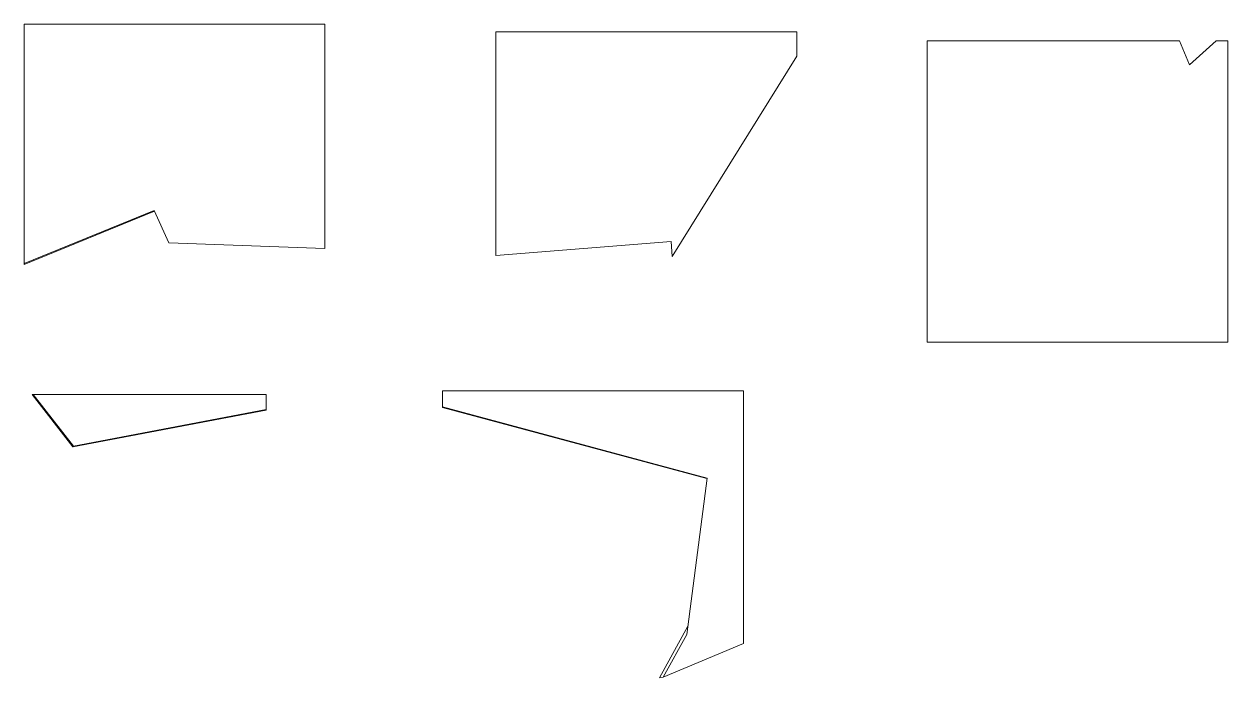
# Model space of a CAD drawing. Header units: inches. Extents: x 2.6 to 35.2, y 26.5 to 44.2.
import ezdxf

# ---------------------------------------------------------------- set-up
doc = ezdxf.new("R2010")
doc.units = ezdxf.units.IN
doc.header["$MEASUREMENT"] = 0

msp = doc.modelspace()

# ---------------------------------------------------------------- linework, layer by layer
at = {"color": 7, "linetype": 'Continuous', "lineweight": 15}
for p, q in [((2.605, 37.759), (2.605, 44.237)), ((2.605, 44.237), (10.755, 44.237)), ((10.755, 44.237), (10.755, 38.163)), ((15.387, 44.025), (23.537, 44.025)), ((15.387, 37.97), (15.387, 44.025)), ((23.537, 44.025), (23.537, 43.365)), ((27.062, 35.632), (27.062, 43.782)), ((27.062, 43.782), (33.901, 43.782)), ((33.901, 43.782), (34.171, 43.133)), ((34.171, 43.133), (34.891, 43.782)), ((34.891, 43.782), (35.212, 43.782)), ((35.212, 43.782), (35.212, 35.632)), ((23.537, 43.365), (20.156, 37.944)), ((6.13, 39.195), (2.605, 37.759)), ((6.14, 39.172), (2.605, 37.732)), ((6.527, 38.318), (6.13, 39.195)), ((10.755, 38.163), (6.527, 38.318)), ((20.134, 38.353), (15.387, 37.97)), ((20.156, 37.944), (20.134, 38.353)), ((2.605, 37.759), (2.605, 37.732)), ((35.212, 35.632), (27.062, 35.632)), ((13.937, 33.875), (13.937, 34.315)), ((13.937, 34.315), (22.087, 34.315)), ((22.087, 34.315), (22.087, 27.474)), ((3.928, 32.798), (2.825, 34.215)), ((2.851, 34.215), (2.825, 34.215)), ((2.851, 34.215), (9.167, 34.215)), ((3.94, 32.817), (2.851, 34.215)), ((9.167, 34.215), (9.167, 33.809)), ((9.167, 33.792), (3.928, 32.798)), ((9.167, 33.809), (3.94, 32.817)), ((9.167, 33.792), (9.167, 33.809)), ((21.103, 31.95), (13.937, 33.875)), ((13.937, 33.875), (13.937, 33.863)), ((21.101, 31.939), (13.937, 33.863)), ((3.94, 32.817), (3.928, 32.798)), ((20.553, 27.718), (21.103, 31.95)), ((19.818, 26.541), (20.582, 27.937)), ((19.919, 26.558), (20.553, 27.718)), ((22.087, 27.474), (19.919, 26.558)), ((19.818, 26.541), (19.919, 26.558))]:
    msp.add_line(p, q, dxfattribs=at)

doc.saveas('drawing.dxf')
